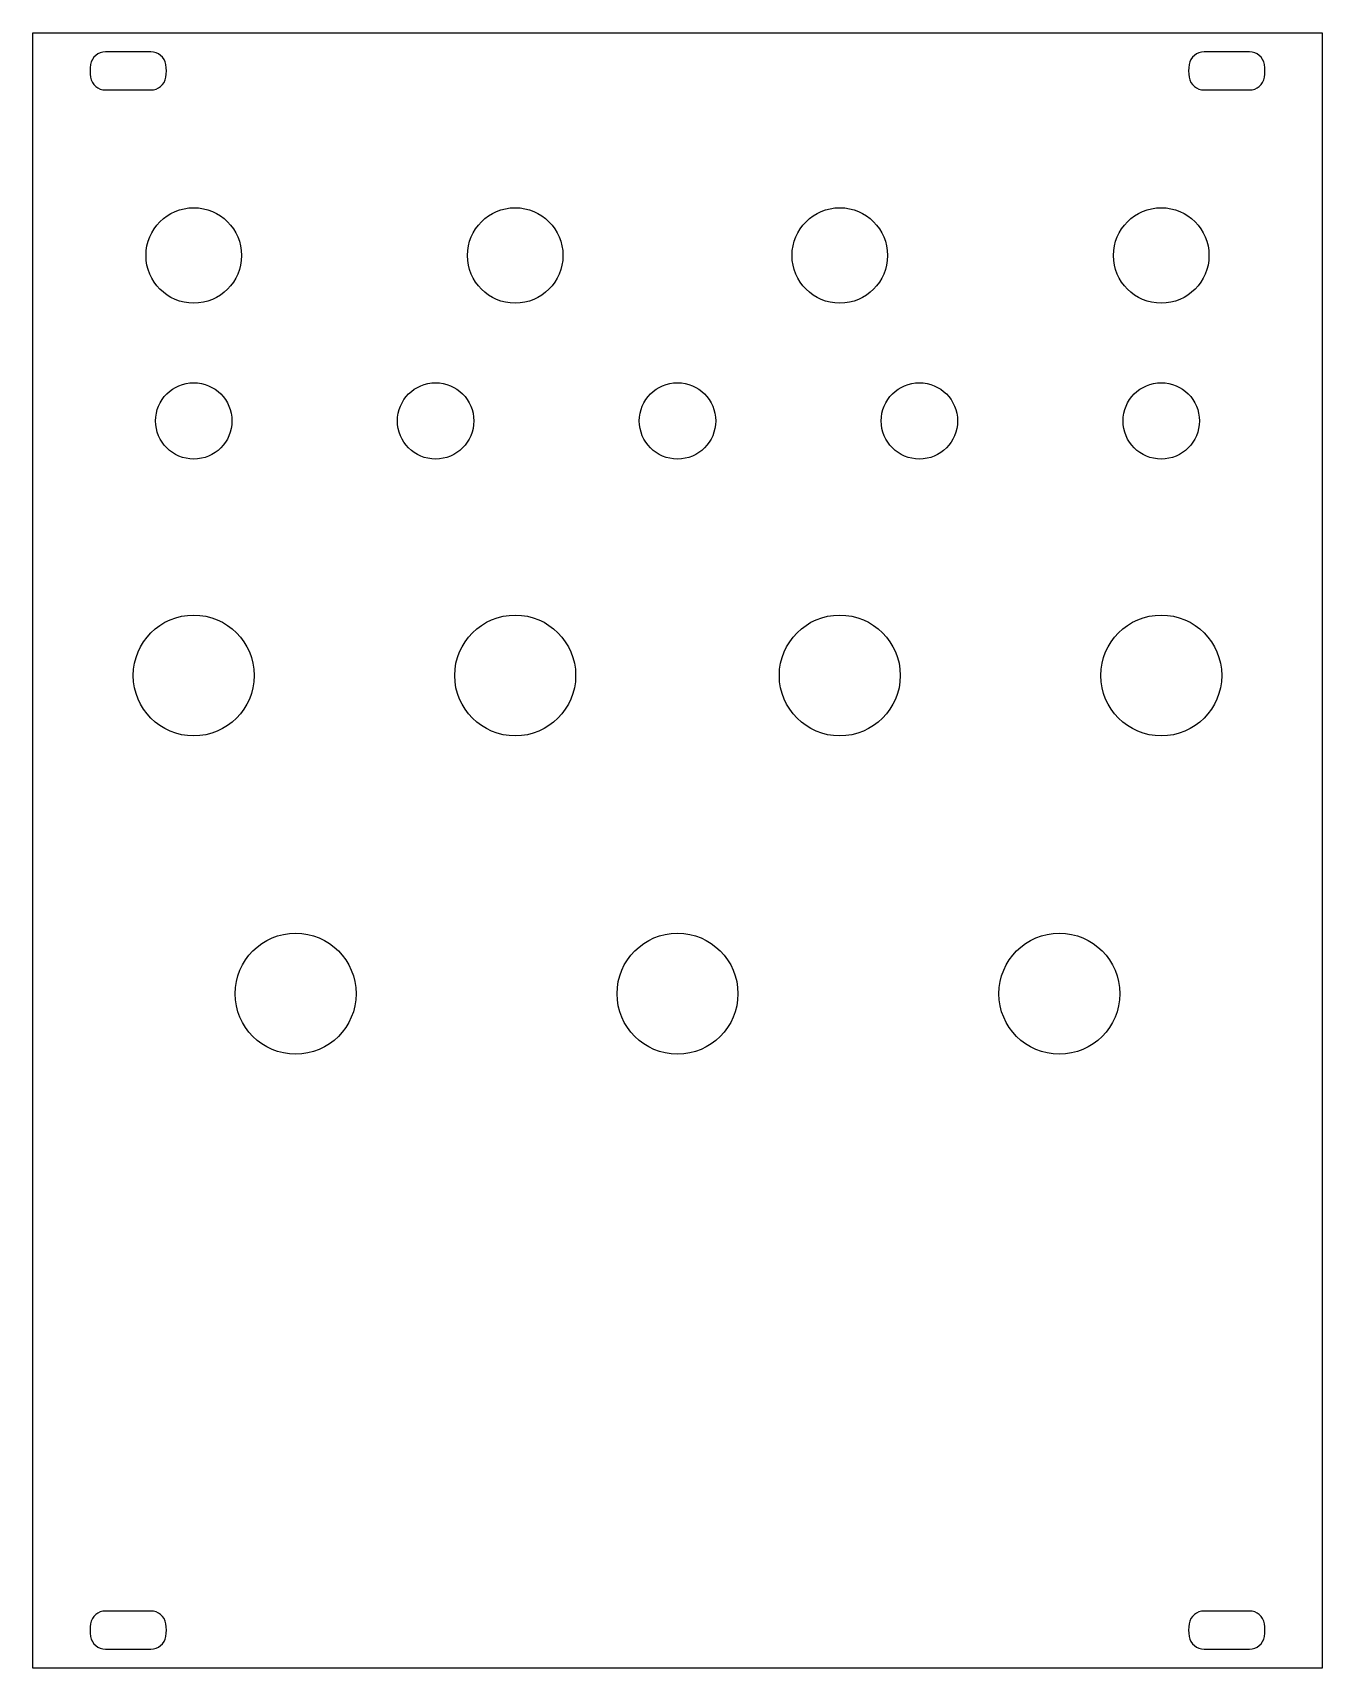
# Model space of a CAD drawing. Header units: millimetres. Extents: x 0 to 101, y 0 to 128.
import ezdxf

# ---------------------------------------------------------------- set-up
doc = ezdxf.new("R2010")
doc.units = ezdxf.units.MM
doc.layers.add('Contour', color=7, linetype='CONTINUOUS')

msp = doc.modelspace()

# ---------------------------------------------------------------- linework, layer by layer
at = {"layer": 'Contour', "color": 7, "linetype": 'CONTINUOUS'}
for p, q in [((0, 0), (0, 128.5)), ((0, 128.5), (101.3, 128.5)), ((101.3, 128.5), (101.3, 0)), ((9.275, 127), (5.725, 127)), ((95.575, 127), (92.025, 127)), ((5.725, 124), (9.275, 124)), ((92.025, 124), (95.575, 124)), ((9.275, 4.5), (5.725, 4.5)), ((95.575, 4.5), (92.025, 4.5)), ((5.725, 1.5), (9.275, 1.5)), ((92.025, 1.5), (95.575, 1.5)), ((101.3, 0), (0, 0))]:
    msp.add_line(p, q, dxfattribs=at)
for centre, radius in [((12.65, 111), 3.75), ((37.9, 111), 3.75), ((63.4, 111), 3.75), ((88.65, 111), 3.75), ((12.65, 98), 3), ((31.65, 98), 3), ((50.65, 98), 3), ((69.65, 98), 3), ((88.65, 98), 3), ((12.65, 78), 4.75), ((37.9, 78), 4.75), ((63.4, 78), 4.75), ((88.65, 78), 4.75), ((20.65, 53), 4.75), ((50.65, 53), 4.75), ((80.65, 53), 4.75)]:
    msp.add_circle(centre, radius, dxfattribs=at)
for centre, radius, start, end in [((7.5, 125.5), 2.99996, 170.4058, 189.5942), ((5.72522, 125.8), 1.2, 90.01031, 170.40593), ((9.27478, 125.8), 1.2, 9.59407, 89.98969), ((7.5, 125.5), 2.99996, 350.4058, 369.5942), ((93.8, 125.5), 2.99996, 170.4058, 189.5942), ((92.02522, 125.8), 1.2, 90.01031, 170.40593), ((95.57478, 125.8), 1.2, 9.59407, 89.98969), ((93.8, 125.5), 2.99996, 350.4058, 369.5942), ((5.72522, 125.2), 1.2, 189.59407, 269.98969), ((9.27478, 125.2), 1.2, 270.01031, 350.40593), ((92.02522, 125.2), 1.2, 189.59407, 269.98969), ((95.57478, 125.2), 1.2, 270.01031, 350.40593), ((5.72522, 3.3), 1.2, 90.01031, 170.40593), ((9.27478, 3.3), 1.2, 9.59407, 89.98969), ((92.02522, 3.3), 1.2, 90.01031, 170.40593), ((95.57478, 3.3), 1.2, 9.59407, 89.98969), ((7.5, 3), 2.99996, 170.4058, 189.5942), ((7.5, 3), 2.99996, 350.4058, 369.5942), ((93.8, 3), 2.99996, 170.4058, 189.5942), ((93.8, 3), 2.99996, 350.4058, 369.5942), ((5.72522, 2.7), 1.2, 189.59407, 269.98969), ((9.27478, 2.7), 1.2, 270.01031, 350.40593), ((92.02522, 2.7), 1.2, 189.59407, 269.98969), ((95.57478, 2.7), 1.2, 270.01031, 350.40593)]:
    msp.add_arc(centre, radius, start, end, dxfattribs=at)

doc.saveas('drawing.dxf')
